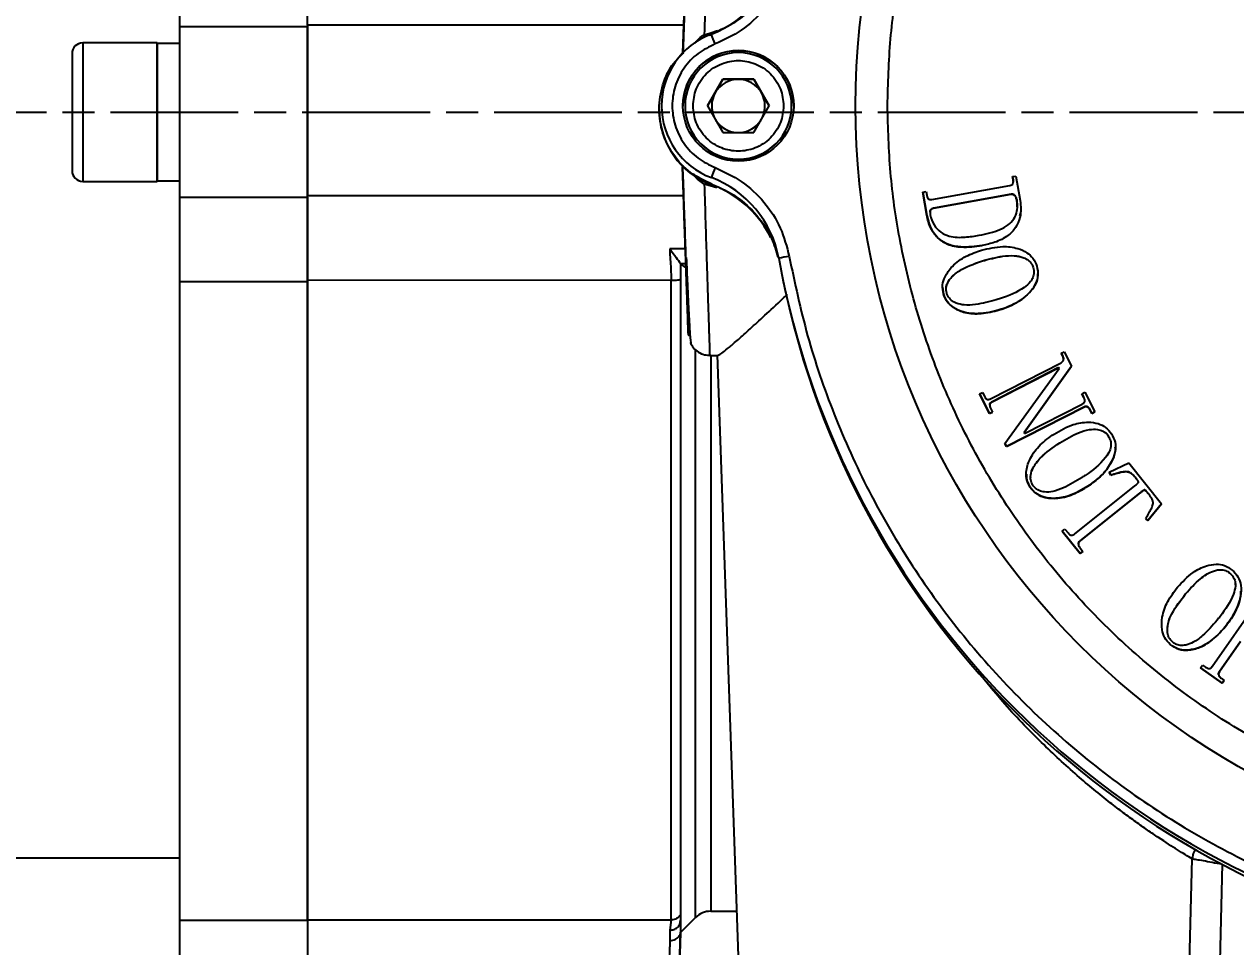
# Model space of a CAD drawing. Header units: millimetres. Extents: x 1852 to 4288, y 681 to 2404.
# Drawn here: x 3603.3 to 3717, y 2045.3 to 2131.9 of the extents above; entities that cross this region are included whole.
import ezdxf

# ---------------------------------------------------------------- set-up
doc = ezdxf.new("R2010")
doc.units = ezdxf.units.MM
doc.linetypes.add('AM_ISO08W050', pattern=[18, 12, -1.5, 3, -1.5])
doc.layers.add('AM_5', color=3, linetype='Continuous', lineweight=25)
doc.layers.add('AM_7', color=4, linetype='AM_ISO08W050', lineweight=25)
doc.styles.add('SLDTEXTSTYLE1', font='txt.shx', dxfattribs={"width": 0.7, "bigfont": 'gbcbig.shx'})
doc.dimstyles.new('SLDDIMSTYLE12$0', dxfattribs={"dimtxt": 12, "dimasz": 10, "dimexe": 0, "dimexo": 0.0625, "dimgap": 0.875, "dimtad": 1, "dimdec": 1, "dimlfac": 1.8, "dimrnd": 1e-09, "dimzin": 12, "dimdsep": 46, "dimtxsty": 'SLDTEXTSTYLE1', "dimcen": 0.09, "dimdle": 8.16, "dimclrd": 3, "dimclre": 3, "dimadec": 0, "dimazin": 3, "dimtfac": 1, "dimtdec": 1, "dimtofl": 0, "dimtmove": 0, "dimatfit": 3, "dimfxl": 0, "dimfrac": 2, "dimtolj": 1, "dimlwd": 5, "dimlwe": 5, "dimarcsym": 0})

# ---------------------------------------------------------------- blocks, each defined once
blk = doc.blocks.new('*D81')
at = {"layer": 'AM_5', "color": 3, "lineweight": 5, "transparency": 16777216}
blk.add_line((3617.87, 2216.68), (3448.66, 2216.68), dxfattribs=at)
at = {"layer": 'AM_5', "color": 3, "linetype": 'Continuous', "lineweight": 5, "transparency": 16777216}
for p, q in [((3448.66, 2206.68), (3448.66, 2040.68)), ((3617.87, 2030.68), (3448.66, 2030.68))]:
    blk.add_line(p, q, dxfattribs=at)
at = {"layer": 'AM_5', "color": 3, "transparency": 16777216}
for points in [[(3446.99, 2206.68), (3450.32, 2206.68), (3448.66, 2216.68)], [(3446.99, 2040.68), (3450.32, 2040.68), (3448.66, 2030.68)]]:
    blk.add_solid(points, dxfattribs=at)
at = {"layer": 'Defpoints', "color": 0, "transparency": 16777216}
for p in [(3617.93, 2216.68), (3448.66, 2030.68), (3617.93, 2030.68)]:
    blk.add_point(p, dxfattribs=at)
at = {"layer": 'AM_5', "color": 0, "transparency": 16777216, "insert": (3441.78, 2123.68), "char_height": 12, "attachment_point": 5, "rotation": 90, "style": 'SLDTEXTSTYLE1'}
blk.add_mtext('\\A1;186', dxfattribs=at)

msp = doc.modelspace()

# ---------------------------------------------------------------- linework, layer by layer
at = {"color": 7, "linetype": 'Continuous', "lineweight": 25}
for p, q in [((3617.93, 2139.614), (3617.93, 2131.676)), ((3665.325, 2135.132), (3665.118, 2129.212)), ((3629.93, 2131.676), (3617.93, 2131.676)), ((3617.93, 2131.676), (3617.93, 2115.686)), ((3665.21, 2131.838), (3629.93, 2131.838)), ((3629.93, 2115.685), (3629.93, 2131.676)), ((3667.157, 2130.946), (3667.685, 2131.101)), ((3667.634, 2130.892), (3667.865, 2131.019)), ((3667.685, 2131.101), (3668.413, 2131.333)), ((3615.83, 2130.181), (3608.83, 2130.181)), ((3608.83, 2130.181), (3608.83, 2117.181)), ((3615.83, 2130.181), (3615.83, 2117.181)), ((3617.93, 2130.121), (3615.83, 2130.121)), ((3615.83, 2117.241), (3615.83, 2130.121)), ((3668.91, 2126.767), (3667.466, 2124.267)), ((3668.188, 2125.511), (3668.91, 2126.761)), ((3671.796, 2126.767), (3668.91, 2126.767)), ((3668.91, 2126.761), (3668.91, 2126.767)), ((3668.91, 2126.761), (3670.353, 2126.761)), ((3670.353, 2126.761), (3671.796, 2126.761)), ((3673.24, 2124.267), (3671.796, 2126.767)), ((3671.796, 2126.761), (3671.796, 2126.767)), ((3671.796, 2126.761), (3672.518, 2125.511)), ((3667.468, 2124.264), (3668.188, 2125.511)), ((3672.518, 2125.511), (3673.238, 2124.264)), ((3662.93, 2123.971), (3662.93, 2123.899)), ((3663.153, 2124.269), (3663.153, 2124.235)), ((3665.353, 2124.265), (3665.353, 2124.254)), ((3667.466, 2124.267), (3668.91, 2121.767)), ((3671.796, 2121.767), (3673.24, 2124.267)), ((3675.353, 2124.254), (3675.353, 2124.265)), ((3668.91, 2121.767), (3671.796, 2121.767)), ((3608.83, 2117.181), (3615.83, 2117.181)), ((3615.83, 2117.241), (3617.93, 2117.241)), ((3667.71, 2116.764), (3667.153, 2116.923)), ((3667.749, 2116.894), (3667.71, 2116.764)), ((3668.347, 2116.571), (3667.71, 2116.764)), ((3667.821, 2117.495), (3667.821, 2117.529)), ((3667.865, 2116.851), (3667.865, 2116.923)), ((3688.517, 2115.482), (3695.818, 2116.782)), ((3696.09, 2117.622), (3696.396, 2117.676)), ((3696.146, 2117.316), (3696.09, 2117.622)), ((3696.09, 2117.622), (3696.09, 2117.62)), ((3696.09, 2117.62), (3696.146, 2117.314)), ((3696.146, 2117.316), (3696.146, 2117.314)), ((3696.146, 2117.314), (3696.147, 2117.096)), ((3696.396, 2117.676), (3696.806, 2115.378)), ((3617.93, 2115.686), (3629.93, 2115.685)), ((3617.93, 2115.686), (3617.93, 2107.748)), ((3629.93, 2115.848), (3665.208, 2115.848)), ((3629.93, 2115.685), (3629.93, 2107.747)), ((3665.208, 2115.848), (3665.213, 2115.711)), ((3687.658, 2116.171), (3687.964, 2116.225)), ((3688.049, 2113.977), (3687.658, 2116.171)), ((3687.658, 2116.171), (3687.658, 2116.169)), ((3687.658, 2116.169), (3688.049, 2113.975)), ((3687.964, 2116.225), (3688.028, 2115.869)), ((3695.965, 2115.965), (3688.664, 2114.665)), ((3688.664, 2114.663), (3695.965, 2115.963)), ((3695.965, 2115.963), (3695.965, 2115.965)), ((3688.664, 2114.663), (3688.664, 2114.665)), ((3696.5, 2115.322), (3696.49, 2114.783)), ((3696.5, 2115.322), (3696.5, 2115.324)), ((3688.049, 2113.977), (3688.049, 2113.975)), ((3696.865, 2114.327), (3696.865, 2114.329)), ((3673.372, 2111.923), (3673.263, 2112.171)), ((3665.384, 2110.831), (3663.937, 2110.831)), ((3674.144, 2109.957), (3674.144, 2109.923)), ((3664.93, 2109.449), (3664.915, 2109.476)), ((3664.915, 2109.476), (3665.431, 2109.476)), ((3664.93, 2109.449), (3664.93, 2107.991)), ((3665.446, 2109.054), (3664.93, 2109.449)), ((3665.433, 2109.476), (3665.495, 2109.476)), ((3629.93, 2107.747), (3617.93, 2107.748)), ((3664.064, 2107.889), (3629.93, 2107.886)), ((3698.469, 2108.5), (3698.469, 2108.502)), ((3689.511, 2107.26), (3689.511, 2107.258)), ((3689.524, 2107.259), (3689.602, 2106.605)), ((3667.663, 2100.847), (3668.44, 2100.847)), ((3668.371, 2100.892), (3671.061, 2023.843)), ((3700.649, 2101.038), (3700.927, 2101.181)), ((3700.792, 2100.761), (3700.649, 2101.038)), ((3700.649, 2101.038), (3700.649, 2101.036)), ((3700.649, 2101.036), (3700.792, 2100.758)), ((3700.927, 2101.181), (3701.612, 2099.84)), ((3694.022, 2096.773), (3700.634, 2100.156)), ((3701.612, 2099.84), (3697.164, 2093.596)), ((3697.165, 2093.595), (3701.612, 2099.838)), ((3700.792, 2100.761), (3700.792, 2100.758)), ((3701.612, 2099.84), (3701.612, 2099.838)), ((3700.406, 2099.69), (3694.165, 2096.496)), ((3694.165, 2096.494), (3700.406, 2099.687)), ((3695.363, 2092.558), (3700.455, 2099.597)), ((3700.455, 2099.597), (3700.406, 2099.69)), ((3700.406, 2099.69), (3700.406, 2099.687)), ((3700.406, 2099.687), (3700.454, 2099.596)), ((3692.974, 2097.228), (3693.252, 2097.37)), ((3693.92, 2095.378), (3692.974, 2097.228)), ((3692.974, 2097.228), (3692.974, 2097.226)), ((3692.974, 2097.226), (3693.92, 2095.376)), ((3693.252, 2097.37), (3693.441, 2097)), ((3694.165, 2096.496), (3694.165, 2096.494)), ((3702.589, 2097.247), (3702.866, 2097.389)), ((3702.778, 2096.877), (3702.589, 2097.247)), ((3702.589, 2097.247), (3702.589, 2097.245)), ((3702.589, 2097.245), (3702.778, 2096.875)), ((3702.778, 2096.877), (3702.778, 2096.875)), ((3702.866, 2097.389), (3703.812, 2095.54)), ((3694.198, 2095.521), (3693.92, 2095.378)), ((3693.92, 2095.376), (3694.198, 2095.519)), ((3693.92, 2095.378), (3693.92, 2095.376)), ((3694.009, 2095.891), (3694.198, 2095.521)), ((3694.198, 2095.521), (3694.198, 2095.519)), ((3702.764, 2095.995), (3695.506, 2092.281)), ((3695.506, 2092.279), (3702.764, 2095.993)), ((3697.212, 2093.504), (3702.622, 2096.272)), ((3702.764, 2095.995), (3702.764, 2095.993)), ((3703.535, 2095.398), (3703.346, 2095.767)), ((3703.346, 2095.767), (3703.346, 2095.765)), ((3703.346, 2095.765), (3703.535, 2095.395)), ((3703.812, 2095.54), (3703.535, 2095.398)), ((3703.535, 2095.395), (3703.812, 2095.538)), ((3703.535, 2095.398), (3703.535, 2095.395)), ((3703.812, 2095.54), (3703.812, 2095.538)), ((3697.164, 2093.596), (3697.212, 2093.504)), ((3695.506, 2092.281), (3695.363, 2092.558)), ((3695.363, 2092.558), (3695.363, 2092.556)), ((3695.363, 2092.556), (3695.506, 2092.279)), ((3695.506, 2092.281), (3695.506, 2092.279)), ((3705.756, 2092.243), (3705.756, 2092.245)), ((3705.161, 2089.873), (3706.989, 2090.74)), ((3706.989, 2090.74), (3710.067, 2086.896)), ((3697.364, 2089.7), (3697.364, 2089.698)), ((3705.315, 2089.597), (3705.161, 2089.873)), ((3705.161, 2089.873), (3705.161, 2089.871)), ((3705.161, 2089.871), (3705.315, 2089.595)), ((3705.315, 2089.597), (3705.315, 2089.595)), ((3701.902, 2084.074), (3707.565, 2088.611)), ((3707.679, 2089.299), (3707.679, 2089.297)), ((3708.045, 2087.931), (3702.422, 2083.427)), ((3702.422, 2083.425), (3708.045, 2087.929)), ((3708.045, 2087.931), (3708.045, 2087.929)), ((3708.877, 2087.802), (3708.877, 2087.8)), ((3710.067, 2086.896), (3708.79, 2085.342)), ((3708.79, 2085.34), (3710.067, 2086.894)), ((3710.067, 2086.896), (3710.067, 2086.894)), ((3708.79, 2085.342), (3708.588, 2085.511)), ((3708.588, 2085.511), (3708.588, 2085.509)), ((3708.588, 2085.509), (3708.79, 2085.34)), ((3708.79, 2085.342), (3708.79, 2085.34)), ((3700.752, 2084.348), (3700.994, 2084.542)), ((3702.437, 2082.244), (3700.752, 2084.348)), ((3700.752, 2084.348), (3700.752, 2084.346)), ((3700.752, 2084.346), (3702.437, 2082.242)), ((3700.994, 2084.542), (3701.287, 2084.178)), ((3702.389, 2082.803), (3702.68, 2082.439)), ((3702.422, 2083.427), (3702.422, 2083.425)), ((3702.68, 2082.439), (3702.437, 2082.244)), ((3702.437, 2082.242), (3702.68, 2082.437)), ((3702.437, 2082.244), (3702.437, 2082.242)), ((3702.68, 2082.439), (3702.68, 2082.437)), ((3714.815, 2071.635), (3719.09, 2077.763)), ((3710.082, 2075.672), (3710.082, 2075.67)), ((3717.474, 2073.986), (3715.501, 2071.158)), ((3715.501, 2071.155), (3717.474, 2073.983)), ((3713.71, 2071.514), (3713.891, 2071.772)), ((3715.767, 2070.077), (3713.71, 2071.514)), ((3713.71, 2071.514), (3713.71, 2071.512)), ((3713.71, 2071.512), (3715.767, 2070.075)), ((3713.891, 2071.772), (3714.189, 2071.562)), ((3715.501, 2071.158), (3715.501, 2071.155)), ((3715.648, 2070.545), (3715.948, 2070.335)), ((3715.948, 2070.335), (3715.767, 2070.077)), ((3715.767, 2070.075), (3715.948, 2070.333)), ((3715.948, 2070.335), (3715.948, 2070.333)), ((3715.767, 2070.077), (3715.767, 2070.075)), ((3476.93, 2053.681), (3617.93, 2053.681)), ((3712.146, 2023.856), (3712.931, 2053.586)), ((3715.758, 2053.084), (3715.014, 2023.851)), ((3667.758, 2048.66), (3670.195, 2048.66)), ((3617.93, 2047.836), (3629.93, 2047.836)), ((3617.93, 2047.836), (3617.93, 2038.4)), ((3629.93, 2047.85), (3664.064, 2047.85)), ((3629.93, 2047.836), (3629.93, 2038.4)), ((3664.064, 2047.85), (3663.93, 2046.88)), ((3664.854, 2047.423), (3664.93, 2047.761)), ((3664.861, 2047.439), (3664.931, 2047.837)), ((3664.93, 2048.339), (3664.93, 2047.761)), ((3664.93, 2046.66), (3666.344, 2048.075)), ((3664.93, 2047.761), (3664.93, 2046.692)), ((3663.93, 2046.88), (3663.93, 2045.917)), ((3664.93, 2046.692), (3664.93, 2046.661)), ((3664.93, 2046.661), (3664.93, 2046.633))]:
    msp.add_line(p, q, dxfattribs=at)
at = {"color": 7, "linetype": 'Continuous', "lineweight": 25, "flags": 128}
for points in [[(3617.93, 2107.748), (3617.93, 2102.628), (3617.93, 2097.606), (3617.93, 2092.704), (3617.93, 2087.946), (3617.93, 2083.353), (3617.93, 2078.947), (3617.93, 2074.748), (3617.93, 2070.775), (3617.93, 2067.048), (3617.93, 2063.582), (3617.93, 2060.394), (3617.93, 2057.499), (3617.93, 2054.911), (3617.93, 2052.64), (3617.93, 2050.699), (3617.93, 2049.095), (3617.93, 2047.836)], [(3629.93, 2047.836), (3629.93, 2049.095), (3629.93, 2050.699), (3629.93, 2052.64), (3629.93, 2054.911), (3629.93, 2057.499), (3629.93, 2060.394), (3629.93, 2063.582), (3629.93, 2067.048), (3629.93, 2070.775), (3629.93, 2074.748), (3629.93, 2078.947), (3629.93, 2083.353), (3629.93, 2087.946), (3629.93, 2092.704), (3629.93, 2097.606), (3629.93, 2102.628), (3629.93, 2107.747)], [(3664.064, 2047.85), (3664.064, 2049.12), (3664.064, 2050.734), (3664.064, 2052.686), (3664.064, 2054.967), (3664.064, 2057.565), (3664.064, 2060.47), (3664.064, 2063.666), (3664.064, 2067.141), (3664.064, 2070.876), (3664.064, 2074.857), (3664.064, 2079.063), (3664.064, 2083.475), (3664.064, 2088.073), (3664.064, 2092.836), (3664.064, 2097.742), (3664.064, 2102.767), (3664.064, 2107.889)], [(3664.93, 2107.991), (3664.93, 2102.902), (3664.93, 2097.909), (3664.93, 2093.035), (3664.93, 2088.303), (3664.93, 2083.734), (3664.93, 2079.35), (3664.93, 2075.171), (3664.93, 2071.217), (3664.93, 2067.505), (3664.93, 2064.053), (3664.93, 2060.877), (3664.93, 2057.992), (3664.93, 2055.41), (3664.93, 2053.144), (3664.93, 2051.205), (3664.93, 2049.601), (3664.93, 2048.339)], [(3666.344, 2048.075), (3666.344, 2048.075), (3666.344, 2048.253), (3666.344, 2048.783), (3666.344, 2049.661), (3666.344, 2050.884), (3666.344, 2052.445), (3666.344, 2054.338), (3666.344, 2056.553), (3666.344, 2059.08), (3666.344, 2061.908), (3666.344, 2065.024), (3666.344, 2068.412), (3666.344, 2072.057), (3666.344, 2075.942), (3666.344, 2080.05), (3666.344, 2084.36), (3666.344, 2088.853), (3666.344, 2093.508), (3666.344, 2098.304), (3666.344, 2101.329)], [(3667.759, 2100.808), (3667.759, 2096.581), (3667.759, 2091.864), (3667.759, 2087.296), (3667.759, 2082.898), (3667.759, 2078.691), (3667.759, 2074.694), (3667.759, 2070.926), (3667.758, 2067.404), (3667.758, 2064.146), (3667.758, 2061.166), (3667.758, 2058.478), (3667.758, 2056.095), (3667.758, 2054.028), (3667.758, 2052.287), (3667.758, 2050.879), (3667.758, 2049.812), (3667.758, 2049.09), (3667.758, 2048.716), (3667.758, 2048.66)], [(3713.206, 2054.456), (3713.033, 2054.072), (3712.931, 2053.586)]]:
    msp.add_lwpolyline(points, dxfattribs=at)
at = {"color": 7, "linetype": 'Continuous', "lineweight": 25}
for centre, radius in [((3752.853, 2124.271), 71.5), ((3670.353, 2124.271), 5.2)]:
    msp.add_circle(centre, radius, dxfattribs=at)
for centre, radius, start, end in [((3664.305, 2140.371), 10, 290.58663, 349.69385), ((3670.353, 2124.269), 7.2, 110.58661, 179.99981), ((3359.045, 2014.231), 330.121, 20.5433, 20.71651), ((3608.83, 2129.181), 1, 89.99969, 179.99969), ((3670.353, 2124.254), 5.2, 0.00011, 179.99974), ((3670.353, 2124.265), 5, 359.99978, 179.99975), ((3670.353, 2124.261), 2.5, 89.99966, 149.9996), ((3670.353, 2124.261), 2.5, 29.99978, 89.99971), ((3670.353, 2124.261), 2.5, 149.99962, 207.09742), ((3670.353, 2124.261), 2.5, 332.90197, 29.99975), ((3670.43, 2123.899), 7.5, 179.99988, 250.00153), ((3670.353, 2124.269), 7.2, 179.99987, 249.41339), ((3670.353, 2124.265), 5, 179.99995, 359.99959), ((3670.353, 2124.254), 5, 179.99995, 359.99959), ((3670.353, 2124.261), 2.5, 212.9021, 265.89476), ((3670.353, 2124.261), 2.5, 274.10462, 327.09726), ((3608.83, 2118.181), 1, 179.99969, 269.99969), ((3981.721, 2000.428), 335.031, 159.37056, 159.54192), ((3664.305, 2108.168), 10, 10.30615, 69.41337), ((3664.445, 2107.454), 10, 28.14855, 70.0015), ((3696.177, 1992.986), 119.028, 100.18577, 100.66732), ((3752.853, 2124.269), 80, 190.30617, 259.69396), ((3752.93, 2123.897), 80, 190.52799, 258.6349), ((3667.758, 2046.66), 2, 89.99969, 134.99969)]:
    msp.add_arc(centre, radius, start, end, dxfattribs=at)
for points, knots in [([(3684.353, 2124.278), (3684.408, 2126.367), (3684.518, 2130.545), (3685.428, 2136.884), (3686.914, 2143.236), (3689.087, 2149.602), (3691.918, 2155.825), (3695.432, 2161.848), (3699.586, 2167.539), (3704.33, 2172.801), (3709.591, 2177.544), (3715.283, 2181.698), (3721.306, 2185.212), (3727.529, 2188.044), (3733.894, 2190.215), (3740.247, 2191.71), (3746.586, 2192.587), (3752.853, 2192.873), (3759.12, 2192.587), (3765.459, 2191.71), (3771.812, 2190.215), (3778.177, 2188.044), (3784.4, 2185.212), (3790.423, 2181.698), (3796.115, 2177.544), (3801.376, 2172.801), (3806.12, 2167.539), (3810.274, 2161.848), (3813.788, 2155.825), (3816.619, 2149.602), (3818.793, 2143.236), (3820.278, 2136.884), (3821.188, 2130.545), (3821.298, 2126.367), (3821.353, 2124.278)], [0, 0, 0, 0, 0.02912361, 0.05824846, 0.08912004, 0.11999406, 0.1519015, 0.18431275, 0.21706879, 0.24999999, 0.2829312, 0.31568724, 0.34809849, 0.38000593, 0.41087751, 0.44175153, 0.47087453, 0.49999999, 0.52912299, 0.55824846, 0.58912004, 0.61999406, 0.6519015, 0.68431275, 0.71706879, 0.74999999, 0.7829312, 0.81568724, 0.84809849, 0.88000593, 0.91087751, 0.94175153, 0.97087515, 1, 1, 1, 1]), ([(3667.675, 2147.139), (3667.674, 2147.088), (3667.67, 2146.986), (3667.645, 2146.216), (3667.613, 2145.205), (3667.577, 2144.076), (3667.529, 2142.57), (3667.464, 2140.562), (3667.378, 2137.901), (3667.276, 2134.686), (3667.198, 2132.221), (3667.157, 2130.946)], [0, 0, 0, 0, 0.1217334, 0.2456529, 0.3295313, 0.4143849, 0.5002146, 0.6112196, 0.7315209, 0.8611156, 1, 1, 1, 1]), ([(3665.961, 2146.021), (3665.948, 2146.057), (3665.906, 2146.169), (3665.824, 2145.241), (3665.712, 2143.343), (3665.582, 2140.51), (3665.438, 2136.937), (3665.292, 2133.091), (3665.193, 2130.352), (3665.149, 2129.139)], [0, 0, 0, 0, 0.0766683, 0.2378832, 0.398102, 0.5574825, 0.7161906, 0.8743952, 1, 1, 1, 1]), ([(3675.128, 2138.405), (3674.894, 2137.502), (3674.419, 2135.665), (3672.834, 2133.252), (3670.742, 2131.261), (3669.02, 2130.466), (3668.173, 2130.075)], [0, 0, 0, 0, 0.24579633, 0.5, 0.75420367, 1, 1, 1, 1]), ([(3666.284, 2130.151), (3666.396, 2130.3), (3666.637, 2130.619), (3666.976, 2130.832), (3667.157, 2130.946)], [0, 0, 0, 0, 0.4647089, 1, 1, 1, 1]), ([(3667.865, 2116.923), (3667.171, 2117.248), (3665.783, 2117.898), (3664.193, 2119.61), (3663.166, 2121.677), (3662.809, 2123.975), (3663.179, 2126.248), (3664.013, 2128.107), (3664.903, 2128.95), (3665.238, 2129.267)], [0, 0, 0, 0, 0.1514487, 0.3028974, 0.4543462, 0.6057949, 0.7572436, 0.9086923, 1, 1, 1, 1]), ([(3668.173, 2130.075), (3667.619, 2129.811), (3666.486, 2129.27), (3665.176, 2127.852), (3664.339, 2126.136), (3664.062, 2124.271), (3664.339, 2122.407), (3665.176, 2120.691), (3666.486, 2119.273), (3667.619, 2118.731), (3668.173, 2118.467)], [0, 0, 0, 0, 0.122089, 0.25, 0.377911, 0.5, 0.622089, 0.75, 0.877911, 1, 1, 1, 1]), ([(3607.83, 2129.181), (3607.83, 2129.107), (3607.83, 2128.994), (3607.83, 2128.308), (3607.83, 2127.598), (3607.83, 2126.717), (3607.83, 2125.437), (3607.83, 2123.681), (3607.83, 2121.924), (3607.83, 2120.644), (3607.83, 2119.763), (3607.83, 2119.053), (3607.83, 2118.367), (3607.83, 2118.254), (3607.83, 2118.181)], [0, 0, 0, 0, 0.1197284, 0.1841803, 0.25, 0.3158197, 0.3802716, 0.5, 0.6197284, 0.6841803, 0.75, 0.8158197, 0.8802716, 1, 1, 1, 1]), ([(3666.103, 2124.267), (3666.16, 2124.802), (3666.247, 2125.624), (3666.777, 2126.614), (3667.326, 2127.294), (3668.007, 2127.846), (3668.996, 2128.359), (3670.353, 2128.62), (3671.71, 2128.359), (3672.7, 2127.846), (3673.38, 2127.294), (3673.929, 2126.614), (3674.459, 2125.624), (3674.546, 2124.802), (3674.603, 2124.267)], [0, 0, 0, 0, 0.1197284, 0.1841803, 0.25, 0.3158197, 0.3802716, 0.5, 0.6197284, 0.6841803, 0.75, 0.8158197, 0.8802716, 1, 1, 1, 1]), ([(3674.603, 2124.267), (3674.546, 2123.732), (3674.459, 2122.91), (3673.929, 2121.92), (3673.38, 2121.24), (3672.7, 2120.688), (3671.71, 2120.175), (3670.353, 2119.914), (3668.996, 2120.175), (3668.007, 2120.688), (3667.326, 2121.24), (3666.777, 2121.92), (3666.247, 2122.91), (3666.16, 2123.732), (3666.103, 2124.267)], [0, 0, 0, 0, 0.1197284, 0.1841803, 0.25, 0.3158197, 0.3802716, 0.5, 0.6197284, 0.6841803, 0.75, 0.8158197, 0.8802716, 1, 1, 1, 1]), ([(3821.353, 2124.278), (3821.298, 2122.189), (3821.188, 2118.01), (3820.278, 2111.672), (3818.793, 2105.319), (3816.619, 2098.954), (3813.788, 2092.73), (3810.274, 2086.708), (3806.12, 2081.016), (3801.376, 2075.755), (3796.115, 2071.011), (3790.423, 2066.857), (3784.4, 2063.343), (3778.177, 2060.512), (3771.812, 2058.34), (3765.459, 2056.845), (3759.12, 2055.968), (3752.853, 2055.683), (3746.586, 2055.968), (3740.247, 2056.845), (3733.895, 2058.34), (3727.529, 2060.512), (3721.306, 2063.343), (3715.283, 2066.857), (3709.591, 2071.011), (3704.33, 2075.755), (3699.586, 2081.016), (3695.432, 2086.708), (3691.918, 2092.73), (3689.088, 2098.953), (3686.914, 2105.319), (3685.428, 2111.672), (3684.518, 2118.01), (3684.408, 2122.189), (3684.353, 2124.278)], [0, 0, 0, 0, 0.0291236, 0.0582485, 0.08912, 0.1199941, 0.1519015, 0.1843128, 0.2170688, 0.25, 0.2829312, 0.3156872, 0.3480985, 0.3800059, 0.4108775, 0.4417515, 0.4708745, 0.5, 0.529123, 0.5582485, 0.58912, 0.6199941, 0.6519015, 0.6843128, 0.7170688, 0.75, 0.7829312, 0.8156872, 0.8480985, 0.8800059, 0.9108775, 0.9417515, 0.9708751, 1, 1, 1, 1]), ([(3665.112, 2118.7), (3665.134, 2118.058), (3665.197, 2116.24), (3665.295, 2113.454), (3665.399, 2110.449), (3665.49, 2107.848), (3665.564, 2105.712), (3665.62, 2104.113), (3665.655, 2103.091), (3665.669, 2102.683), (3665.662, 2102.893), (3665.632, 2103.723), (3665.583, 2105.141), (3665.514, 2107.111), (3665.427, 2109.575), (3665.327, 2112.444), (3665.251, 2114.622), (3665.213, 2115.711)], [0, 0, 0, 0, 0.0375957, 0.1063366, 0.1750804, 0.243824, 0.3125667, 0.3813092, 0.4500521, 0.518795, 0.587537, 0.6562791, 0.7250226, 0.7937664, 0.8625103, 0.9312548, 1, 1, 1, 1]), ([(3665.349, 2111.845), (3665.348, 2111.892), (3665.345, 2111.964), (3665.331, 2112.386), (3665.313, 2112.903), (3665.288, 2113.595), (3665.259, 2114.423), (3665.232, 2115.202), (3665.205, 2115.982), (3665.177, 2116.808), (3665.152, 2117.498), (3665.134, 2118.013), (3665.12, 2118.432), (3665.117, 2118.5), (3665.115, 2118.545)], [0, 0, 0, 0, 0.1213599, 0.1847896, 0.2498693, 0.3550213, 0.4225846, 0.5, 0.5774194, 0.644984, 0.7501306, 0.8152129, 0.8786435, 1, 1, 1, 1]), ([(3665.208, 2115.848), (3665.203, 2116.004), (3665.191, 2116.324), (3665.151, 2117.495), (3665.118, 2118.458), (3665.115, 2118.545)], [0, 0, 0, 0, 0.4620596, 0.9510913, 1, 1, 1, 1]), ([(3668.173, 2118.467), (3669.02, 2118.076), (3670.742, 2117.281), (3672.834, 2115.291), (3674.419, 2112.878), (3674.894, 2111.041), (3675.128, 2110.138)], [0, 0, 0, 0, 0.24579633, 0.5, 0.75420367, 1, 1, 1, 1]), ([(3667.153, 2116.923), (3666.981, 2117.037), (3666.626, 2117.272), (3666.292, 2117.619), (3666.19, 2117.853), (3666.176, 2117.885)], [0, 0, 0, 0, 0.44903943, 0.92413199, 1, 1, 1, 1]), ([(3667.153, 2116.923), (3667.192, 2115.701), (3667.267, 2113.335), (3667.356, 2110.545), (3667.423, 2108.444), (3667.473, 2106.895), (3667.527, 2105.211), (3667.58, 2103.536), (3667.626, 2102.082), (3667.654, 2101.199), (3667.666, 2100.811), (3667.664, 2100.882), (3667.663, 2100.897)], [0, 0, 0, 0, 0.1340749, 0.2594439, 0.3382255, 0.41313, 0.4841574, 0.6085038, 0.7306346, 0.850552, 0.9682583, 1, 1, 1, 1]), ([(3667.865, 2116.923), (3668.657, 2116.567), (3670.241, 2115.853), (3672.145, 2114.051), (3673.493, 2112.089), (3673.885, 2110.656), (3674.048, 2110.06)], [0, 0, 0, 0, 0.2693299, 0.5386597, 0.8079896, 1, 1, 1, 1]), ([(3695.818, 2116.782), (3695.89, 2116.8), (3695.995, 2116.827), (3696.1, 2116.921), (3696.152, 2117.022), (3696.166, 2117.159), (3696.153, 2117.26), (3696.146, 2117.316)], [0, 0, 0, 0, 0.30392994, 0.43941157, 0.5752405, 0.76653821, 1, 1, 1, 1]), ([(3688.028, 2115.869), (3688.046, 2115.784), (3688.072, 2115.663), (3688.167, 2115.54), (3688.262, 2115.484), (3688.382, 2115.465), (3688.471, 2115.476), (3688.517, 2115.482)], [0, 0, 0, 0, 0.35696, 0.5062957, 0.6288316, 0.8071132, 1, 1, 1, 1]), ([(3695.965, 2115.963), (3696.011, 2115.968), (3696.093, 2115.976), (3696.214, 2115.928), (3696.326, 2115.825), (3696.438, 2115.619), (3696.476, 2115.437), (3696.5, 2115.322)], [0, 0, 0, 0, 0.1466773, 0.2597848, 0.4063589, 0.6245326, 1, 1, 1, 1]), ([(3696.5, 2115.324), (3696.482, 2115.413), (3696.444, 2115.592), (3696.35, 2115.8), (3696.231, 2115.916), (3696.136, 2115.966), (3696.044, 2115.974), (3695.988, 2115.968), (3695.965, 2115.965)], [0, 0, 0, 0, 0.2921955, 0.58744784, 0.71225893, 0.81805092, 0.92407158, 1, 1, 1, 1]), ([(3688.664, 2114.665), (3688.613, 2114.652), (3688.526, 2114.63), (3688.423, 2114.537), (3688.355, 2114.408), (3688.33, 2114.231), (3688.346, 2114.101), (3688.355, 2114.031)], [0, 0, 0, 0, 0.193467, 0.3358788, 0.5086875, 0.7339662, 1, 1, 1, 1]), ([(3688.349, 2114.293), (3688.348, 2114.308), (3688.345, 2114.366), (3688.384, 2114.463), (3688.45, 2114.567), (3688.551, 2114.636), (3688.624, 2114.653), (3688.664, 2114.663)], [0, 0, 0, 0, 0.082416, 0.3268959, 0.5723108, 0.7726547, 1, 1, 1, 1]), ([(3692.963, 2112.115), (3693.622, 2112.251), (3694.575, 2112.449), (3695.667, 2113.032), (3696.235, 2113.632), (3696.531, 2114.333), (3696.561, 2114.919), (3696.513, 2115.236), (3696.5, 2115.324)], [0, 0, 0, 0, 0.371772, 0.5375514, 0.6794823, 0.8219529, 0.950737, 1, 1, 1, 1]), ([(3696.806, 2115.378), (3696.851, 2114.845), (3696.924, 2113.961), (3696.412, 2112.818), (3695.605, 2111.966), (3694.485, 2111.428), (3693.635, 2111.246), (3693.239, 2111.161)], [0, 0, 0, 0, 0.251835, 0.4174083, 0.5832357, 0.8058387, 1, 1, 1, 1]), ([(3693.239, 2111.161), (3692.571, 2111.07), (3691.509, 2110.926), (3690.116, 2111.18), (3689.181, 2111.704), (3688.47, 2112.548), (3688.171, 2113.366), (3688.068, 2113.882), (3688.049, 2113.977)], [0, 0, 0, 0, 0.2981143, 0.4743939, 0.6200678, 0.7658819, 0.9565068, 1, 1, 1, 1]), ([(3688.049, 2113.975), (3688.167, 2113.502), (3688.367, 2112.7), (3689.098, 2111.771), (3690.059, 2111.186), (3691.494, 2110.921), (3692.582, 2111.069), (3693.239, 2111.159)], [0, 0, 0, 0, 0.2147875, 0.363839, 0.5132044, 0.70643, 1, 1, 1, 1]), ([(3688.355, 2114.031), (3688.449, 2113.702), (3688.629, 2113.071), (3689.306, 2112.378), (3690.322, 2111.91), (3691.59, 2111.906), (3692.525, 2112.048), (3692.963, 2112.115)], [0, 0, 0, 0, 0.1795953, 0.3437589, 0.4958271, 0.7636966, 1, 1, 1, 1]), ([(3696.774, 2113.944), (3696.821, 2114.063), (3696.871, 2114.189), (3696.863, 2114.32), (3696.862, 2114.327)], [0, 0, 0, 0, 0.9454114, 1, 1, 1, 1]), ([(3663.937, 2110.831), (3663.934, 2110.651), (3663.927, 2110.189), (3664.014, 2109.223), (3664.045, 2108.4), (3664.064, 2107.889)], [0, 0, 0, 0, 0.1942422, 0.5006255, 1, 1, 1, 1]), ([(3663.937, 2110.831), (3664.14, 2110.55), (3664.509, 2110.041), (3664.789, 2109.651), (3664.915, 2109.476)], [0, 0, 0, 0, 0.5512851, 1, 1, 1, 1]), ([(3665.472, 2110.037), (3665.506, 2109.186), (3665.588, 2107.122), (3665.702, 2104.655), (3665.813, 2102.753), (3665.894, 2101.828), (3665.935, 2101.931), (3665.949, 2101.966)], [0, 0, 0, 0, 0.1663905, 0.4035453, 0.6419371, 0.881799, 1, 1, 1, 1]), ([(3675.128, 2110.138), (3675.654, 2107.642), (3676.716, 2102.604), (3679.255, 2095.227), (3682.524, 2087.985), (3686.587, 2081.006), (3691.399, 2074.403), (3696.891, 2068.31), (3702.985, 2062.817), (3709.588, 2058.005), (3716.567, 2053.943), (3723.809, 2050.674), (3731.186, 2048.135), (3736.223, 2047.072), (3738.719, 2046.546)], [0, 0, 0, 0, 0.0799588, 0.1613715, 0.2441424, 0.3288926, 0.4142166, 0.5, 0.5857784, 0.6711024, 0.7558576, 0.8386237, 0.9200388, 1, 1, 1, 1]), ([(3689.602, 2106.607), (3689.551, 2106.892), (3689.453, 2107.439), (3689.766, 2108.363), (3690.478, 2109.342), (3691.686, 2110.208), (3692.685, 2110.55), (3693.177, 2110.718)], [0, 0, 0, 0, 0.14232276, 0.27348402, 0.47364872, 0.74063358, 1, 1, 1, 1]), ([(3693.177, 2110.718), (3693.834, 2110.876), (3694.953, 2111.146), (3696.433, 2110.971), (3697.404, 2110.558), (3698.059, 2109.972), (3698.261, 2109.468), (3698.367, 2109.204)], [0, 0, 0, 0, 0.335879, 0.5723444, 0.7315693, 0.8590321, 1, 1, 1, 1]), ([(3693.46, 2109.766), (3694.109, 2109.939), (3695.104, 2110.204), (3696.394, 2110.227), (3697.158, 2110.038), (3697.665, 2109.726), (3697.916, 2109.391), (3697.993, 2109.166), (3698.016, 2109.1)], [0, 0, 0, 0, 0.3973458, 0.609831, 0.7595167, 0.8585918, 0.95839, 1, 1, 1, 1]), ([(3693.46, 2109.764), (3694.109, 2109.937), (3695.104, 2110.202), (3696.394, 2110.225), (3697.158, 2110.036), (3697.665, 2109.724), (3697.916, 2109.389), (3697.993, 2109.164), (3698.016, 2109.098)], [0, 0, 0, 0, 0.39734584, 0.60983103, 0.75951667, 0.85859175, 0.95838996, 1, 1, 1, 1]), ([(3689.902, 2106.698), (3689.872, 2106.866), (3689.812, 2107.196), (3690.003, 2107.742), (3690.462, 2108.358), (3691.608, 2109.173), (3692.711, 2109.526), (3693.46, 2109.766)], [0, 0, 0, 0, 0.0984386, 0.1929593, 0.3270867, 0.5428796, 1, 1, 1, 1]), ([(3689.86, 2107.154), (3689.858, 2107.169), (3689.839, 2107.345), (3690.019, 2107.739), (3690.454, 2108.356), (3691.613, 2109.17), (3692.713, 2109.524), (3693.46, 2109.764)], [0, 0, 0, 0, 0.0095693, 0.1134073, 0.2607559, 0.4978201, 1, 1, 1, 1]), ([(3698.016, 2109.1), (3698.052, 2108.934), (3698.12, 2108.619), (3698.016, 2108.146), (3697.719, 2107.652), (3696.751, 2106.847), (3695.598, 2106.379), (3694.684, 2106.099), (3694.556, 2106.06)], [0, 0, 0, 0, 0.0990131, 0.188639, 0.2779776, 0.4352627, 0.9208036, 1, 1, 1, 1]), ([(3698.367, 2109.204), (3698.422, 2108.921), (3698.535, 2108.354), (3698.256, 2107.445), (3697.494, 2106.471), (3696.317, 2105.62), (3695.297, 2105.267), (3694.839, 2105.108)], [0, 0, 0, 0, 0.1426699, 0.2869001, 0.4591985, 0.7575481, 1, 1, 1, 1]), ([(3698.016, 2109.098), (3698.067, 2108.931), (3698.119, 2108.761), (3698.084, 2108.595), (3698.084, 2108.593)], [0, 0, 0, 0, 0.9865106, 1, 1, 1, 1]), ([(3694.839, 2105.106), (3695.473, 2105.339), (3696.575, 2105.745), (3697.723, 2106.705), (3698.289, 2107.569), (3698.49, 2108.152), (3698.455, 2108.448), (3698.449, 2108.498)], [0, 0, 0, 0, 0.3822868, 0.665266, 0.83077, 0.9712932, 1, 1, 1, 1]), ([(3668.44, 2100.873), (3668.451, 2100.866), (3668.49, 2100.842), (3668.781, 2101.033), (3669.316, 2101.447), (3670.108, 2102.123), (3671.147, 2103.048), (3672.478, 2104.266), (3673.767, 2105.461), (3674.673, 2106.31), (3674.977, 2106.596)], [0, 0, 0, 0, 0.0472969, 0.1728497, 0.3043941, 0.4397908, 0.5874926, 0.7427969, 0.9134319, 1, 1, 1, 1]), ([(3694.839, 2105.108), (3694.184, 2104.947), (3693.071, 2104.674), (3691.57, 2104.83), (3690.582, 2105.257), (3689.908, 2105.848), (3689.706, 2106.348), (3689.602, 2106.607)], [0, 0, 0, 0, 0.33328488, 0.56668722, 0.73501107, 0.86304174, 1, 1, 1, 1]), ([(3689.602, 2106.605), (3689.707, 2106.345), (3689.917, 2105.823), (3690.648, 2105.207), (3691.734, 2104.782), (3693.217, 2104.699), (3694.274, 2104.964), (3694.839, 2105.106)], [0, 0, 0, 0, 0.13764123, 0.27625014, 0.46019135, 0.71085333, 1, 1, 1, 1]), ([(3694.556, 2106.06), (3693.911, 2105.885), (3692.92, 2105.617), (3691.632, 2105.522), (3690.851, 2105.691), (3690.318, 2105.994), (3690.024, 2106.349), (3689.934, 2106.607), (3689.902, 2106.698)], [0, 0, 0, 0, 0.386905, 0.59384529, 0.74148602, 0.84254662, 0.94434857, 1, 1, 1, 1]), ([(3665.786, 2103.195), (3665.75, 2102.952), (3665.704, 2102.634), (3665.691, 2102.709), (3665.689, 2102.727)], [0, 0, 0, 0, 0.7636811, 1, 1, 1, 1]), ([(3665.826, 2102.064), (3665.923, 2101.883), (3666.119, 2101.517), (3666.602, 2101.121), (3667.156, 2100.876), (3667.543, 2100.857), (3667.73, 2100.848)], [0, 0, 0, 0, 0.2550203, 0.5141547, 0.7657096, 1, 1, 1, 1]), ([(3700.634, 2100.156), (3700.684, 2100.185), (3700.765, 2100.233), (3700.848, 2100.335), (3700.881, 2100.438), (3700.872, 2100.588), (3700.825, 2100.69), (3700.792, 2100.761)], [0, 0, 0, 0, 0.2393069, 0.3883408, 0.5382316, 0.6776492, 1, 1, 1, 1]), ([(3700.792, 2100.758), (3700.828, 2100.687), (3700.874, 2100.595), (3700.873, 2100.494), (3700.873, 2100.472)], [0, 0, 0, 0, 0.7799305, 1, 1, 1, 1]), ([(3693.441, 2097), (3693.482, 2096.927), (3693.541, 2096.823), (3693.667, 2096.726), (3693.782, 2096.702), (3693.905, 2096.719), (3693.983, 2096.755), (3694.022, 2096.773)], [0, 0, 0, 0, 0.3460999, 0.4934666, 0.642693, 0.8205684, 1, 1, 1, 1]), ([(3694.165, 2096.496), (3694.119, 2096.468), (3694.04, 2096.42), (3693.963, 2096.311), (3693.93, 2096.183), (3693.943, 2096.036), (3693.987, 2095.939), (3694.009, 2095.891)], [0, 0, 0, 0, 0.227355, 0.3882091, 0.5496794, 0.7768914, 1, 1, 1, 1]), ([(3693.943, 2096.178), (3693.943, 2096.197), (3693.942, 2096.258), (3693.987, 2096.349), (3694.066, 2096.436), (3694.131, 2096.474), (3694.165, 2096.494)], [0, 0, 0, 0, 0.1378535, 0.4467628, 0.7136809, 1, 1, 1, 1]), ([(3702.622, 2096.272), (3702.672, 2096.301), (3702.753, 2096.349), (3702.836, 2096.452), (3702.869, 2096.555), (3702.86, 2096.704), (3702.812, 2096.806), (3702.778, 2096.877)], [0, 0, 0, 0, 0.2390785, 0.388006, 0.537788, 0.6770745, 1, 1, 1, 1]), ([(3703.346, 2095.767), (3703.312, 2095.826), (3703.253, 2095.926), (3703.124, 2096.015), (3703.004, 2096.055), (3702.881, 2096.046), (3702.805, 2096.013), (3702.764, 2095.995)], [0, 0, 0, 0, 0.2824456, 0.4888331, 0.6493785, 0.8108685, 1, 1, 1, 1]), ([(3702.764, 2095.993), (3702.817, 2096.015), (3702.903, 2096.052), (3703.045, 2096.046), (3703.164, 2095.991), (3703.273, 2095.895), (3703.321, 2095.81), (3703.346, 2095.765)], [0, 0, 0, 0, 0.2386156, 0.3943123, 0.5886671, 0.7840759, 1, 1, 1, 1]), ([(3699.977, 2093.46), (3700.563, 2093.797), (3701.563, 2094.373), (3703.032, 2094.622), (3704.079, 2094.496), (3704.868, 2094.12), (3705.202, 2093.694), (3705.377, 2093.472)], [0, 0, 0, 0, 0.3363681, 0.5746453, 0.7319443, 0.859761, 1, 1, 1, 1]), ([(3697.708, 2088.511), (3697.583, 2088.758), (3697.339, 2089.244), (3697.362, 2090.201), (3697.75, 2091.324), (3698.651, 2092.516), (3699.526, 2093.139), (3699.977, 2093.46)], [0, 0, 0, 0, 0.1364241, 0.2681551, 0.4645747, 0.7240047, 1, 1, 1, 1]), ([(3700.514, 2092.628), (3701.088, 2092.977), (3701.963, 2093.51), (3703.194, 2093.895), (3703.982, 2093.932), (3704.563, 2093.772), (3704.897, 2093.521), (3705.032, 2093.328), (3705.07, 2093.273)], [0, 0, 0, 0, 0.3975275, 0.6073912, 0.7599955, 0.8599042, 0.9604568, 1, 1, 1, 1]), ([(3700.514, 2092.626), (3701.088, 2092.975), (3701.963, 2093.508), (3703.194, 2093.893), (3703.982, 2093.93), (3704.563, 2093.769), (3704.897, 2093.519), (3705.032, 2093.326), (3705.07, 2093.271)], [0, 0, 0, 0, 0.3975275, 0.6073912, 0.7599955, 0.8599042, 0.9604568, 1, 1, 1, 1]), ([(3705.07, 2093.273), (3705.151, 2093.124), (3705.305, 2092.839), (3705.339, 2092.354), (3705.194, 2091.799), (3704.48, 2090.746), (3703.511, 2089.973), (3702.712, 2089.448), (3702.614, 2089.384)], [0, 0, 0, 0, 0.0991858, 0.1896046, 0.2798456, 0.4340138, 0.9308289, 1, 1, 1, 1]), ([(3705.377, 2093.472), (3705.51, 2093.216), (3705.778, 2092.703), (3705.765, 2091.751), (3705.31, 2090.605), (3704.422, 2089.46), (3703.547, 2088.834), (3703.152, 2088.552)], [0, 0, 0, 0, 0.143045, 0.2874047, 0.4604144, 0.7565284, 1, 1, 1, 1]), ([(3705.07, 2093.271), (3705.156, 2093.122), (3705.296, 2092.877), (3705.301, 2092.597), (3705.303, 2092.486)], [0, 0, 0, 0, 0.6062855, 1, 1, 1, 1]), ([(3697.97, 2088.681), (3697.894, 2088.834), (3697.746, 2089.132), (3697.77, 2089.711), (3698.042, 2090.438), (3698.913, 2091.543), (3699.869, 2092.191), (3700.514, 2092.628)], [0, 0, 0, 0, 0.0986508, 0.1910466, 0.3285976, 0.5470935, 1, 1, 1, 1]), ([(3697.785, 2089.362), (3697.782, 2089.45), (3697.771, 2089.774), (3698.056, 2090.437), (3698.904, 2091.54), (3699.866, 2092.188), (3700.514, 2092.626)], [0, 0, 0, 0, 0.0593403, 0.21928601, 0.47335549, 1, 1, 1, 1]), ([(3703.152, 2088.55), (3703.698, 2088.953), (3704.641, 2089.65), (3705.431, 2090.885), (3705.763, 2091.739), (3705.733, 2092.138), (3705.725, 2092.241)], [0, 0, 0, 0, 0.4310513, 0.7446761, 0.9334897, 1, 1, 1, 1]), ([(3697.39, 2089.7), (3697.388, 2089.524), (3697.383, 2089.101), (3697.588, 2088.728), (3697.708, 2088.509)], [0, 0, 0, 0, 0.4153433, 1, 1, 1, 1]), ([(3705.315, 2089.595), (3705.717, 2089.731), (3706.218, 2089.9), (3706.863, 2089.946), (3707.222, 2089.782), (3707.478, 2089.539), (3707.633, 2089.351), (3707.679, 2089.297)], [0, 0, 0, 0, 0.4831474, 0.6016413, 0.7220288, 0.9188132, 1, 1, 1, 1]), ([(3707.679, 2089.299), (3707.54, 2089.459), (3707.333, 2089.699), (3706.976, 2089.912), (3706.483, 2089.96), (3705.935, 2089.794), (3705.487, 2089.652), (3705.315, 2089.597)], [0, 0, 0, 0, 0.2407928, 0.3597767, 0.4617112, 0.7944126, 1, 1, 1, 1]), ([(3703.152, 2088.552), (3702.569, 2088.213), (3701.577, 2087.636), (3700.093, 2087.362), (3699.021, 2087.494), (3698.212, 2087.875), (3697.878, 2088.296), (3697.708, 2088.511)], [0, 0, 0, 0, 0.3335281, 0.5675456, 0.7357986, 0.8649124, 1, 1, 1, 1]), ([(3697.708, 2088.509), (3697.912, 2088.261), (3698.296, 2087.793), (3699.253, 2087.429), (3700.499, 2087.376), (3701.882, 2087.789), (3702.755, 2088.312), (3703.152, 2088.55)], [0, 0, 0, 0, 0.1571064, 0.2966665, 0.4935887, 0.770105, 1, 1, 1, 1]), ([(3702.614, 2089.384), (3702.044, 2089.034), (3701.17, 2088.497), (3699.964, 2088.043), (3699.168, 2087.983), (3698.57, 2088.123), (3698.184, 2088.381), (3698.025, 2088.603), (3697.97, 2088.681)], [0, 0, 0, 0, 0.3869557, 0.5937935, 0.7403385, 0.8420988, 0.9447777, 1, 1, 1, 1]), ([(3707.565, 2088.611), (3707.604, 2088.642), (3707.706, 2088.724), (3707.815, 2088.821), (3707.881, 2088.903), (3707.895, 2088.93), (3707.898, 2088.958), (3707.88, 2089.018), (3707.805, 2089.133), (3707.729, 2089.233), (3707.679, 2089.299)], [0, 0, 0, 0, 0.1667091, 0.4386095, 0.4873232, 0.5172064, 0.5418023, 0.5788161, 0.7230841, 1, 1, 1, 1]), ([(3708.877, 2087.802), (3708.848, 2087.837), (3708.762, 2087.943), (3708.644, 2088.081), (3708.543, 2088.187), (3708.488, 2088.214), (3708.458, 2088.215), (3708.382, 2088.182), (3708.242, 2088.087), (3708.12, 2087.99), (3708.045, 2087.931)], [0, 0, 0, 0, 0.124093, 0.3723511, 0.4968376, 0.5175406, 0.5384847, 0.5749387, 0.740211, 1, 1, 1, 1]), ([(3708.045, 2087.929), (3708.081, 2087.957), (3708.152, 2088.013), (3708.249, 2088.087), (3708.33, 2088.143), (3708.387, 2088.179), (3708.429, 2088.2), (3708.459, 2088.213), (3708.485, 2088.213), (3708.531, 2088.193), (3708.668, 2088.055), (3708.784, 2087.914), (3708.877, 2087.8)], [0, 0, 0, 0, 0.1240754, 0.2481607, 0.3328717, 0.391478, 0.4313521, 0.46131, 0.4799902, 0.4986343, 0.5968115, 1, 1, 1, 1]), ([(3708.588, 2085.511), (3708.762, 2085.819), (3709.007, 2086.252), (3709.249, 2086.769), (3709.277, 2087.084), (3709.158, 2087.424), (3708.988, 2087.653), (3708.877, 2087.802)], [0, 0, 0, 0, 0.4172252, 0.5870153, 0.6648133, 0.7819344, 1, 1, 1, 1]), ([(3701.287, 2084.178), (3701.345, 2084.112), (3701.427, 2084.017), (3701.578, 2083.955), (3701.702, 2083.962), (3701.813, 2084.006), (3701.877, 2084.056), (3701.902, 2084.074)], [0, 0, 0, 0, 0.362826, 0.512382, 0.662913, 0.871019, 1, 1, 1, 1]), ([(3702.422, 2083.427), (3702.375, 2083.383), (3702.3, 2083.313), (3702.256, 2083.176), (3702.261, 2083.043), (3702.309, 2082.914), (3702.365, 2082.836), (3702.389, 2082.803)], [0, 0, 0, 0, 0.2669555, 0.4295289, 0.5913573, 0.8265325, 1, 1, 1, 1]), ([(3702.263, 2083.125), (3702.262, 2083.133), (3702.256, 2083.181), (3702.284, 2083.264), (3702.343, 2083.357), (3702.396, 2083.403), (3702.422, 2083.425)], [0, 0, 0, 0, 0.0701005, 0.4095333, 0.7115757, 1, 1, 1, 1]), ([(3711.562, 2079.075), (3712.02, 2079.571), (3712.798, 2080.414), (3714.116, 2081.087), (3715.143, 2081.279), (3716.006, 2081.158), (3716.453, 2080.853), (3716.687, 2080.693)], [0, 0, 0, 0, 0.3378841, 0.5736033, 0.7305663, 0.8590603, 1, 1, 1, 1]), ([(3712.321, 2078.445), (3712.764, 2078.949), (3713.435, 2079.713), (3714.486, 2080.442), (3715.214, 2080.714), (3715.81, 2080.737), (3716.206, 2080.604), (3716.397, 2080.458), (3716.455, 2080.414)], [0, 0, 0, 0, 0.3994903, 0.6045786, 0.7583706, 0.8568666, 0.9559842, 1, 1, 1, 1]), ([(3712.321, 2078.443), (3712.764, 2078.947), (3713.435, 2079.71), (3714.486, 2080.44), (3715.214, 2080.712), (3715.81, 2080.735), (3716.206, 2080.602), (3716.397, 2080.456), (3716.455, 2080.412)], [0, 0, 0, 0, 0.3994903, 0.6045786, 0.7583706, 0.8568666, 0.9559842, 1, 1, 1, 1]), ([(3716.455, 2080.414), (3716.577, 2080.296), (3716.808, 2080.072), (3716.985, 2079.622), (3717.011, 2079.057), (3716.663, 2077.872), (3715.974, 2076.845), (3715.373, 2076.102), (3715.28, 2075.987)], [0, 0, 0, 0, 0.099608, 0.1892079, 0.278687, 0.4316245, 0.9123197, 1, 1, 1, 1]), ([(3716.687, 2080.693), (3716.888, 2080.492), (3717.293, 2080.087), (3717.564, 2079.193), (3717.483, 2077.98), (3716.991, 2076.619), (3716.338, 2075.754), (3716.039, 2075.357)], [0, 0, 0, 0, 0.141994, 0.2853636, 0.4543073, 0.7498156, 1, 1, 1, 1]), ([(3716.455, 2080.412), (3716.576, 2080.294), (3716.805, 2080.07), (3716.978, 2079.66), (3716.979, 2079.398), (3716.98, 2079.288)], [0, 0, 0, 0, 0.3918578, 0.7443436, 1, 1, 1, 1]), ([(3710.881, 2073.698), (3710.688, 2073.897), (3710.31, 2074.287), (3710.05, 2075.209), (3710.086, 2076.396), (3710.591, 2077.793), (3711.234, 2078.641), (3711.562, 2079.075)], [0, 0, 0, 0, 0.136914, 0.2692438, 0.4669639, 0.7271795, 1, 1, 1, 1]), ([(3711.079, 2073.937), (3710.96, 2074.061), (3710.73, 2074.302), (3710.58, 2074.871), (3710.629, 2075.661), (3711.143, 2076.961), (3711.851, 2077.852), (3712.321, 2078.445)], [0, 0, 0, 0, 0.0990027, 0.1927602, 0.33517772, 0.55782855, 1, 1, 1, 1]), ([(3710.632, 2075.044), (3710.631, 2075.202), (3710.63, 2075.741), (3711.165, 2076.958), (3711.859, 2077.85), (3712.321, 2078.443)], [0, 0, 0, 0, 0.1218064, 0.4159158, 1, 1, 1, 1]), ([(3716.039, 2075.355), (3716.426, 2075.902), (3717.095, 2076.849), (3717.522, 2078.069), (3717.5, 2078.64), (3717.497, 2078.721)], [0, 0, 0, 0, 0.5403787, 0.9351688, 1, 1, 1, 1]), ([(3715.28, 2075.987), (3714.841, 2075.482), (3714.17, 2074.711), (3713.155, 2073.92), (3712.414, 2073.628), (3711.829, 2073.589), (3711.392, 2073.709), (3711.175, 2073.867), (3711.079, 2073.937)], [0, 0, 0, 0, 0.3887842, 0.5945065, 0.7427242, 0.8445202, 0.9311095, 1, 1, 1, 1]), ([(3716.039, 2075.357), (3715.584, 2074.859), (3714.816, 2074.018), (3713.487, 2073.317), (3712.434, 2073.126), (3711.548, 2073.245), (3711.107, 2073.545), (3710.881, 2073.698)], [0, 0, 0, 0, 0.3352742, 0.5658073, 0.7362761, 0.8649063, 1, 1, 1, 1]), ([(3711.08, 2073.59), (3711.28, 2073.461), (3711.719, 2073.179), (3712.652, 2073.137), (3713.825, 2073.433), (3715.028, 2074.226), (3715.712, 2074.989), (3716.039, 2075.355)], [0, 0, 0, 0, 0.1217712, 0.267676, 0.4676364, 0.7450488, 1, 1, 1, 1]), ([(3714.189, 2071.562), (3714.261, 2071.517), (3714.36, 2071.454), (3714.509, 2071.426), (3714.617, 2071.451), (3714.727, 2071.52), (3714.785, 2071.595), (3714.815, 2071.635)], [0, 0, 0, 0, 0.34512149, 0.47825, 0.61254326, 0.79238594, 1, 1, 1, 1]), ([(3712.931, 2053.586), (3712.509, 2053.841), (3711.666, 2054.349), (3710.132, 2055.333), (3708.763, 2056.262), (3707.654, 2057.042), (3706.479, 2057.903), (3704.67, 2059.284), (3702.085, 2061.406), (3698.654, 2064.588), (3695.487, 2067.85), (3693.619, 2070.188), (3692.873, 2071.121)], [0, 0, 0, 0, 0.1099838, 0.2197589, 0.2749296, 0.3304208, 0.3863532, 0.4428444, 0.5792533, 0.7261291, 0.8907312, 1, 1, 1, 1]), ([(3715.418, 2070.89), (3715.417, 2070.897), (3715.407, 2070.948), (3715.434, 2071.045), (3715.479, 2071.12), (3715.501, 2071.155)], [0, 0, 0, 0, 0.0720049, 0.554723, 1, 1, 1, 1]), ([(3715.501, 2071.158), (3715.472, 2071.108), (3715.425, 2071.026), (3715.407, 2070.89), (3715.447, 2070.758), (3715.528, 2070.636), (3715.612, 2070.572), (3715.648, 2070.545)], [0, 0, 0, 0, 0.23926532, 0.39807178, 0.55835728, 0.8110269, 1, 1, 1, 1]), ([(3712.931, 2053.586), (3713.053, 2053.568), (3713.299, 2053.532), (3713.968, 2053.416), (3714.804, 2053.264), (3715.437, 2053.144), (3715.758, 2053.084)], [0, 0, 0, 0, 0.242274, 0.4863176, 0.7400825, 1, 1, 1, 1]), ([(3663.93, 2045.917), (3664.027, 2045.922), (3664.204, 2045.932), (3664.44, 2046.014), (3664.671, 2046.15), (3664.837, 2046.337), (3664.918, 2046.534), (3664.926, 2046.644), (3664.93, 2046.692)], [0, 0, 0, 0, 0.1874448, 0.3409821, 0.4929365, 0.7407612, 0.8890397, 1, 1, 1, 1]), ([(3664.641, 2038.395), (3664.669, 2039.214), (3664.725, 2040.819), (3664.804, 2043.067), (3664.874, 2045.086), (3664.911, 2046.155), (3664.93, 2046.692)], [0, 0, 0, 0, 0.2568471, 0.5031719, 0.7503964, 1, 1, 1, 1]), ([(3664.93, 2046.633), (3664.912, 2046.12), (3664.876, 2045.094), (3664.807, 2043.135), (3664.729, 2040.879), (3664.671, 2039.225), (3664.641, 2038.365)], [0, 0, 0, 0, 0.2403635, 0.4802116, 0.7299606, 1, 1, 1, 1]), ([(3663.93, 2045.917), (3663.912, 2045.455), (3663.875, 2044.489), (3663.808, 2042.724), (3663.728, 2040.67), (3663.673, 2039.223), (3663.641, 2038.397)], [0, 0, 0, 0, 0.2388489, 0.4999327, 0.7148242, 1, 1, 1, 1])]:
    msp.add_open_spline(points, degree=3, knots=knots, dxfattribs=at)
for points in [[(3629.93, 2131.838), (3629.93, 2131.981), (3629.93, 2132.268), (3629.93, 2134.044), (3629.93, 2136.577), (3629.93, 2138.703), (3629.93, 2139.766)], [(3674.277, 2138.589), (3674.055, 2137.75), (3673.612, 2136.071), (3672.152, 2133.889), (3670.239, 2132.09), (3668.657, 2131.376), (3667.865, 2131.019)], [(3629.93, 2131.838), (3629.93, 2131.689), (3629.93, 2131.392), (3629.93, 2129.536), (3629.93, 2126.933), (3629.93, 2123.86), (3629.93, 2120.784), (3629.93, 2118.174), (3629.93, 2116.306), (3629.93, 2116.001), (3629.93, 2115.848)], [(3629.93, 2107.886), (3629.93, 2108.95), (3629.93, 2111.077), (3629.93, 2113.618), (3629.93, 2115.404), (3629.93, 2115.7), (3629.93, 2115.848)], [(3629.93, 2107.886), (3629.93, 2105.462), (3629.93, 2100.615), (3629.93, 2093.597), (3629.93, 2086.848), (3629.93, 2080.443), (3629.93, 2074.438), (3629.93, 2068.891), (3629.93, 2063.852), (3629.93, 2059.369), (3629.93, 2055.479), (3629.93, 2052.236), (3629.93, 2049.605), (3629.93, 2048.435), (3629.93, 2047.85)], [(3664.064, 2107.889), (3664.152, 2107.891), (3664.326, 2107.894), (3664.569, 2107.915), (3664.782, 2107.947), (3664.881, 2107.977), (3664.93, 2107.991)], [(3629.93, 2047.85), (3629.93, 2047.516), (3629.93, 2046.846), (3629.93, 2044.595), (3629.93, 2041.71), (3629.93, 2039.502), (3629.93, 2038.397)], [(3663.93, 2046.88), (3664.06, 2046.893), (3664.321, 2046.92), (3664.662, 2047.121), (3664.79, 2047.323), (3664.854, 2047.423)], [(3664.93, 2048.339), (3664.881, 2048.268), (3664.782, 2048.127), (3664.569, 2047.973), (3664.326, 2047.869), (3664.151, 2047.857), (3664.064, 2047.85)]]:
    msp.add_open_spline(points, degree=3, dxfattribs=at)
at = {"layer": 'AM_7'}
msp.add_line((3467.43, 2123.681), (4105.647, 2123.681), dxfattribs=at)

# ---------------------------------------------------------------- dimensions: what is measured, and where the dimension line sits
at = {"layer": 'AM_5'}
dim = msp.add_linear_dim(base=(3448.656, 2030.681), p1=(3617.931, 2216.681), p2=(3617.93, 2030.681), angle=90, dimstyle='SLDDIMSTYLE12$0', override={"dimlfac": 1, "dimpost": ''}, dxfattribs=at)
dim.commit()
dim.dimension.update_dxf_attribs({"geometry": '*D81', "text_midpoint": (3441.781, 2123.681)})

doc.saveas('drawing.dxf')
